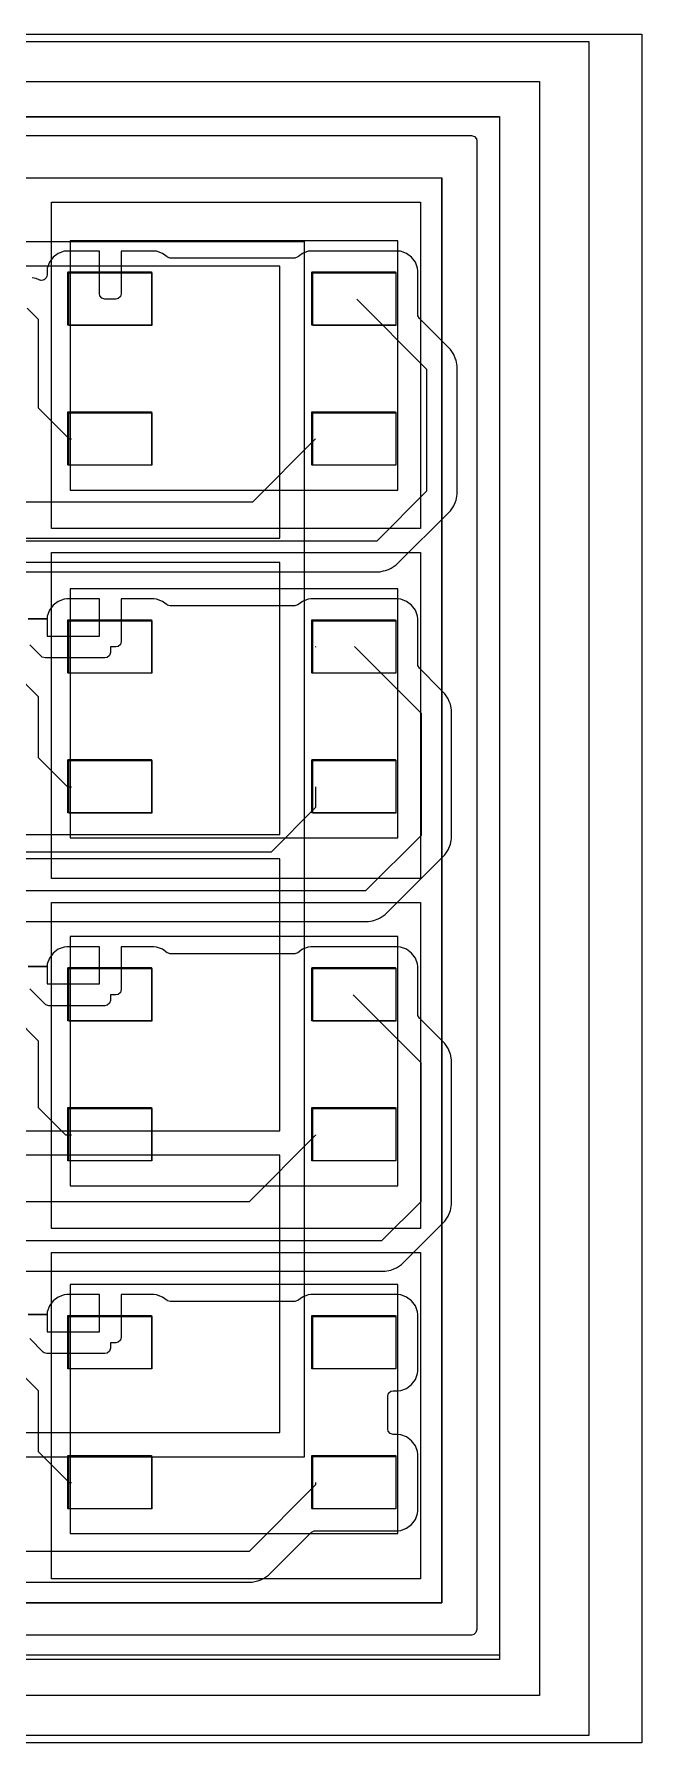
# Model space of a CAD drawing. Header units: millimetres. Extents: x -1.3 to 64.8, y -0.8 to 38.3.
# Drawn here: x 50.87 to 64.78, y -0.77 to 38.32 of the extents above; entities that cross this region are included whole.
import ezdxf

# ---------------------------------------------------------------- set-up
doc = ezdxf.new("R2010")
doc.units = ezdxf.units.MM
for name, color, linetype in [('border', 7, 'CONTINUOUS'), ('cut', 7, 'CONTINUOUS'), ('grid', 7, 'CONTINUOUS'), ('inner', 7, 'CONTINUOUS'), ('pcb', 7, 'CONTINUOUS'), ('stuffs', 7, 'CONTINUOUS'), ('Tobinner', 7, 'CONTINUOUS'), ('Topborder', 7, 'CONTINUOUS')]:
    doc.layers.add(name, color=color, linetype=linetype)

msp = doc.modelspace()

# ---------------------------------------------------------------- linework, layer by layer
at = {"layer": 'border', "color": 7}
msp.add_lwpolyline([(-0.069511, 37.23564), (62.43294, 37.23564), (62.43294, 0.31104), (-0.069511, 0.31104)], close=True, dxfattribs=at)
at = {"layer": 'cut', "color": 7}
msp.add_lwpolyline([(15.024196, 35.01991), (60.201652, 35.03441), (60.201652, 2.42957), (15.037168, 2.42957)], close=True, dxfattribs=at)
at = {"layer": 'grid', "color": 7}
for points in [[(15.026577, 35.02195), (15.026577, 2.42693), (60.196081, 2.42693), (60.196081, 35.02205)], [(51.260444, 34.47575), (59.709626, 34.47575), (59.709626, 27.01236), (51.260444, 27.01236)], [(51.260444, 26.46379), (59.709626, 26.46379), (59.709626, 19.00043), (51.260444, 19.00043)], [(51.260444, 18.45184), (59.709626, 18.45184), (59.709626, 10.99092), (51.260444, 10.99092)], [(51.260444, 10.44174), (59.709626, 10.44174), (59.709626, 2.97897), (51.260444, 2.97897)]]:
    msp.add_lwpolyline(points, close=True, dxfattribs=at)
at = {"layer": 'inner', "color": 7}
msp.add_lwpolyline([(1.277026, 18.83154), (1.277026, 36.42633), (31.3995, 36.42633), (61.521972, 36.42633), (61.521972, 18.83154), (61.521972, 1.23675), (31.3995, 1.23675), (1.277026, 1.23675)], close=True, dxfattribs=at)
at = {"layer": 'pcb', "color": 7}
for points in [[(1.1962, 36.4374), (61.5212, 36.4374)], [(61.5212, 36.4374), (61.5212, 1.1314)], [(1.8009, 35.99884), (29.946, 35.99884), (30.0131, 35.97914), (30.0588, 35.92634), (30.07, 35.87484), (30.07, 34.27134), (44.0262, 34.27134), (44.0262, 35.87484), (44.0459, 35.94184), (44.0987, 35.98764), (44.1502, 35.99884), (60.8769, 35.99884), (60.9439, 35.97914), (60.9897, 35.92634), (61.0009, 35.87484), (61.0009, 1.81784), (60.9812, 1.75084), (60.9284, 1.70504), (60.8769, 1.69384), (13.4529, 1.69384)], [(16.2499, 26.01984), (58.7764, 26.01984), (58.8674, 26.03794), (58.9117, 26.04674), (58.9755, 26.07314), (59.0392, 26.09954), (59.0392, 26.09954), (59.0392, 26.09954), (59.1539, 26.17624), (60.3945, 27.41684), (60.4712, 27.53154), (60.524, 27.65904), (60.5509, 27.79434), (60.5509, 27.93234), (60.5509, 30.72634), (60.5509, 30.72634), (60.524, 30.86164), (60.524, 30.86164), (60.524, 30.86164), (60.514, 30.88464), (60.4707, 30.98914), (60.394, 31.10384), (59.6857, 31.81214), (59.6522, 31.87354), (59.6492, 31.89984), (59.6492, 32.90524), (59.6492, 32.90524), (59.6432, 32.96484), (59.5929, 33.09964), (59.5929, 33.09964), (59.5066, 33.21484), (59.5066, 33.21484), (59.3914, 33.30114), (59.3914, 33.30114), (59.2566, 33.35144), (59.2566, 33.35144), (59.197, 33.35784), (59.197, 33.35784), (59.197, 33.35784), (59.197, 33.35784), (57.2012, 33.35784), (57.2012, 33.35784), (57.1416, 33.35144), (57.0068, 33.30114), (57.0068, 33.30114), (56.9263, 33.24094), (56.9183, 33.23474), (56.9015, 33.22204), (56.836, 33.19764), (56.827, 33.19734), (53.9827, 33.19734), (53.9157, 33.21704), (53.9087, 33.22204), (53.8037, 33.30074), (53.8037, 33.30074), (53.669, 33.35094), (53.669, 33.35094), (53.6094, 33.35734), (52.8616, 33.35734), (52.8616, 32.38134), (52.8419, 32.31434), (52.7891, 32.26854), (52.7376, 32.25734), (52.4856, 32.25734), (52.4186, 32.27704), (52.3728, 32.32984), (52.3616, 32.38134), (52.3616, 33.35734), (51.6138, 33.35734), (51.5542, 33.35094), (51.5542, 33.35094), (51.4195, 33.30074), (51.4195, 33.30074), (51.3044, 33.21454), (51.3044, 33.21454), (51.2182, 33.09944), (51.2182, 33.09944), (51.168, 32.96474), (51.168, 32.96474), (51.162, 32.90514), (51.162, 32.80964), (51.154, 32.78374), (51.15, 32.75704), (51.144, 32.75074), (51.142, 32.74264), (51.1216, 32.72494), (51.1037, 32.70474), (51.0957, 32.70244), (51.0897, 32.69684), (51.063, 32.69304), (51.037, 32.68564), (51.0266, 32.68784), (51.0206, 32.68694), (51.0021, 32.69104), (50.9961, 32.69284), (50.9113, 32.72794), (50.8225, 32.74554)], [(58.2504, 32.25734), (59.8504, 30.65734), (59.8504, 27.86334), (58.7074, 26.72034), (15.9084, 26.72034), (15.2734, 26.08534), (15.2734, 21.57304)], [(50.7064, 32.05434), (50.9604, 31.80034), (50.9604, 29.76834)], [(50.9604, 29.76834), (51.6714, 29.05734), (51.7224, 29.05734)], [(57.3104, 29.05734), (55.8624, 27.60934)], [(55.8624, 27.60934), (46.8964, 27.60934)], [(16.1229, 18.01884), (58.5224, 18.01884), (58.6156, 18.03734), (58.6577, 18.04574), (58.7455, 18.08214), (58.7852, 18.09854), (58.7852, 18.09854), (58.7852, 18.09854), (58.8999, 18.17524), (60.2675, 19.54284), (60.3442, 19.65754), (60.397, 19.78504), (60.4139, 19.86984), (60.4239, 19.92034), (60.4239, 22.85234), (60.4239, 22.85234), (60.404, 22.95224), (60.397, 22.98764), (60.395, 22.99224), (60.3703, 23.05184), (60.3441, 23.11514), (60.3441, 23.11514), (60.3441, 23.11514), (60.2674, 23.22984), (60.2362, 23.26114), (60.1698, 23.32744), (59.6861, 23.81114), (59.6526, 23.87254), (59.6496, 23.89884), (59.6496, 24.94654), (59.6496, 24.94654), (59.6436, 25.00614), (59.5933, 25.14104), (59.5933, 25.14104), (59.507, 25.25624), (59.507, 25.25624), (59.3918, 25.34244), (59.3918, 25.34244), (59.257, 25.39274), (59.257, 25.39274), (59.1974, 25.39914), (59.1974, 25.39914), (59.1974, 25.39914), (59.1974, 25.39914), (57.2016, 25.39914), (57.2016, 25.39914), (57.142, 25.39274), (57.0072, 25.34244), (57.0072, 25.34244), (56.9016, 25.26344), (56.8361, 25.23894), (56.8271, 25.23864), (53.9828, 25.23864), (53.9158, 25.25834), (53.9088, 25.26344), (53.8038, 25.34204), (53.8038, 25.34204), (53.6691, 25.39224), (53.6691, 25.39224), (53.6095, 25.39864), (52.8617, 25.39864), (52.8617, 24.42264), (52.842, 24.35564), (52.7892, 24.30984), (52.7377, 24.29864), (52.6117, 24.29864), (52.6117, 24.17264), (52.592, 24.10564), (52.5392, 24.05984), (52.4877, 24.04864), (51.1184, 24.04864), (51.0513, 24.06834), (51.0307, 24.08504), (50.7648, 24.35094)], [(50.7283, 24.94654), (51.1616, 24.94654), (51.1616, 24.54864), (52.3616, 24.54864), (52.3616, 25.39864), (51.6138, 25.39864), (51.5542, 25.39224), (51.5542, 25.39224), (51.4195, 25.34204), (51.4195, 25.34204), (51.3044, 25.25584), (51.3044, 25.25584), (51.2182, 25.14074), (51.2182, 25.14074), (51.168, 25.00604), (51.168, 25.00604), (51.162, 24.94654), (50.7287, 24.94654)], [(58.1994, 24.30734), (59.7234, 22.78334), (59.7234, 19.98934), (58.4534, 18.71934), (15.7814, 18.71934), (15.2734, 18.21134), (15.2734, 13.40264)], [(49.8261, 24.29864), (50.9604, 23.16434), (50.9604, 21.76734), (51.6291, 21.09864)], [(57.3104, 24.29864), (57.3194, 24.30734)], [(51.6291, 21.09864), (51.7224, 21.09864)], [(57.3104, 21.09864), (57.3104, 20.62434), (56.2944, 19.60834)], [(56.2944, 19.60834), (46.8964, 19.60834)], [(16.2499, 10.01784), (58.8984, 10.01784), (58.9894, 10.03594), (59.0337, 10.04474), (59.0975, 10.07114), (59.1612, 10.09754), (59.1612, 10.09754), (59.1612, 10.09754), (59.2759, 10.17424), (60.2675, 11.16584), (60.3442, 11.28054), (60.397, 11.40804), (60.4239, 11.54334), (60.4239, 11.68134), (60.4239, 14.85134), (60.4239, 14.85134), (60.397, 14.98664), (60.397, 14.98664), (60.397, 14.98664), (60.391, 15.00014), (60.3438, 15.11414), (60.2671, 15.22884), (59.6858, 15.81014), (59.6523, 15.87154), (59.6493, 15.89784), (59.6493, 16.98784), (59.6493, 16.98784), (59.6433, 17.04754), (59.593, 17.18234), (59.593, 17.18234), (59.5067, 17.29754), (59.5067, 17.29754), (59.3915, 17.38384), (59.3915, 17.38384), (59.2567, 17.43414), (59.2567, 17.43414), (59.1971, 17.44054), (59.1971, 17.44054), (59.1971, 17.44054), (59.1971, 17.44054), (57.2013, 17.44054), (57.2013, 17.44054), (57.1417, 17.43414), (57.0069, 17.38384), (57.0069, 17.38384), (56.9013, 17.30474), (56.8358, 17.28034), (56.8268, 17.28004), (53.9825, 17.28004), (53.9155, 17.29974), (53.9085, 17.30474), (53.8035, 17.38334), (53.8035, 17.38334), (53.6688, 17.43364), (53.6688, 17.43364), (53.6092, 17.44004), (52.8614, 17.44004), (52.8614, 16.46404), (52.8417, 16.39694), (52.7889, 16.35124), (52.7374, 16.34004), (52.6114, 16.34004), (52.6114, 16.21404), (52.5917, 16.14694), (52.5389, 16.10124), (52.4874, 16.09004), (51.2028, 16.09004), (51.1357, 16.10974), (51.1151, 16.12634), (50.7645, 16.47694)], [(50.728, 16.98784), (51.1613, 16.98784), (51.1613, 16.59004), (52.3613, 16.59004), (52.3613, 17.44004), (51.6135, 17.44004), (51.5539, 17.43364), (51.5539, 17.43364), (51.4192, 17.38334), (51.4192, 17.38334), (51.3041, 17.29724), (51.3041, 17.29724), (51.2179, 17.18214), (51.2179, 17.18214), (51.1677, 17.04734), (51.1677, 17.04734), (51.1617, 16.98784), (50.7284, 16.98784)], [(49.9107, 16.34004), (50.9604, 15.29034), (50.9604, 13.76634)], [(59.7234, 14.78234), (58.1657, 16.34004)], [(59.7234, 11.61234), (59.7234, 14.78234)], [(50.9604, 13.76634), (51.5867, 13.14004)], [(51.5867, 13.14004), (51.7224, 13.14004)], [(57.3104, 13.14004), (57.3104, 13.13134), (55.7864, 11.60734)], [(55.7864, 11.60734), (46.8964, 11.60734)], [(58.8294, 10.71834), (59.7234, 11.61234)], [(15.9084, 10.71834), (58.8294, 10.71834)], [(15.2044, 2.90584), (55.8554, 2.90584), (55.9464, 2.92394), (55.9907, 2.93274), (56.0545, 2.95914), (56.1182, 2.98554), (56.1182, 2.98554), (56.1182, 2.98554), (56.2329, 3.06224), (57.2152, 4.04454), (57.2766, 4.07804), (57.3029, 4.08084), (59.1973, 4.08084), (59.1973, 4.08084), (59.2569, 4.08724), (59.3917, 4.13754), (59.5069, 4.22384), (59.5932, 4.33904), (59.6435, 4.47384), (59.6495, 4.53344), (59.6495, 5.82924), (59.6435, 5.88884), (59.5932, 6.02364), (59.5932, 6.02364), (59.5932, 6.02364), (59.5069, 6.13884), (59.5069, 6.13884), (59.3917, 6.22514), (59.3917, 6.22514), (59.2569, 6.27544), (59.2569, 6.27544), (59.1973, 6.28184), (59.1973, 6.28184), (59.1973, 6.28184), (59.1973, 6.28184), (59.0854, 6.28184), (59.0184, 6.30154), (58.9726, 6.35434), (58.9614, 6.40584), (58.9614, 7.15684), (58.9811, 7.22384), (59.0339, 7.26964), (59.0854, 7.28084), (59.1973, 7.28084), (59.1973, 7.28084), (59.2569, 7.28724), (59.3917, 7.33754), (59.5069, 7.42384), (59.5932, 7.53904), (59.6435, 7.67384), (59.6495, 7.73344), (59.6495, 9.02924), (59.6435, 9.08884), (59.5933, 9.22344), (59.5932, 9.22364), (59.5932, 9.22364), (59.5069, 9.33884), (59.5069, 9.33884), (59.3917, 9.42514), (59.3917, 9.42514), (59.2569, 9.47544), (59.2569, 9.47544), (59.1973, 9.48184), (59.1973, 9.48184), (59.1973, 9.48184), (59.1973, 9.48184), (57.2015, 9.48184), (57.2015, 9.48184), (57.1419, 9.47544), (57.0071, 9.42514), (57.0071, 9.42514), (56.9015, 9.34604), (56.836, 9.32164), (56.827, 9.32134), (53.9827, 9.32134), (53.9157, 9.34104), (53.9087, 9.34604), (53.8037, 9.42474), (53.8037, 9.42474), (53.669, 9.47494), (53.669, 9.47494), (53.6092, 9.48134), (52.8614, 9.48134), (52.8614, 8.50534), (52.8417, 8.43834), (52.7889, 8.39254), (52.7374, 8.38134), (52.6114, 8.38134), (52.6114, 8.25534), (52.5917, 8.18834), (52.5389, 8.14254), (52.4874, 8.13134), (51.1604, 8.13134), (51.0934, 8.15104), (51.0727, 8.16764), (50.7645, 8.47594)], [(50.728, 9.02914), (51.1613, 9.02914), (51.1613, 8.63134), (52.3613, 8.63134), (52.3613, 9.48134), (51.6135, 9.48134), (51.5539, 9.47494), (51.5539, 9.47494), (51.4192, 9.42474), (51.4192, 9.42474), (51.3041, 9.33854), (51.3041, 9.33854), (51.2179, 9.22344), (51.2179, 9.22344), (51.1677, 9.08874), (51.1677, 9.08874), (51.1617, 9.02914), (50.7284, 9.02914)], [(49.8684, 8.38134), (50.9604, 7.28934)], [(50.9604, 7.28934), (50.9604, 5.89234), (51.6714, 5.18134)], [(51.6714, 5.18134), (51.7224, 5.18134)], [(57.3104, 5.18134), (57.3104, 5.13034), (55.7864, 3.60634)], [(55.7864, 3.60634), (46.8964, 3.60634)], [(61.5212, 1.1314), (1.1962, 1.1314)]]:
    msp.add_lwpolyline(points, dxfattribs=at)
at = {"layer": 'pcb', "color": 3}
for points in [[(59.1928, 27.88894), (59.1928, 33.58894), (51.6928, 33.58894)], [(51.6928, 33.58894), (51.6928, 27.88894)], [(51.6928, 27.88894), (59.1928, 27.88894)], [(59.1928, 19.93024), (59.1928, 25.63024), (51.6928, 25.63024)], [(51.6928, 25.63024), (51.6928, 19.93024)], [(51.6928, 19.93024), (59.1928, 19.93024)], [(59.1928, 11.97164), (59.1928, 17.67164), (51.6928, 17.67164)], [(51.6928, 17.67164), (51.6928, 11.97164)], [(51.6928, 11.97164), (59.1928, 11.97164)], [(59.1928, 4.01294), (59.1928, 9.71294), (51.6928, 9.71294)], [(51.6928, 9.71294), (51.6928, 4.01294)], [(51.6928, 4.01294), (59.1928, 4.01294)]]:
    msp.add_lwpolyline(points, dxfattribs=at)
at = {"layer": 'pcb', "color": 7}
for points in [[(53.5551, 31.66974), (53.5543, 31.66594), (53.5523, 31.66264), (53.5493, 31.66054), (53.5453, 31.65974), (51.6453, 31.65974), (51.6413, 31.66054), (51.6383, 31.66264), (51.6363, 31.66594), (51.6355, 31.66974), (51.6355, 32.86974), (51.6363, 32.87354), (51.6383, 32.87684), (51.6413, 32.87894), (51.6453, 32.87974), (53.5453, 32.87974), (53.5493, 32.87894), (53.5523, 32.87684), (53.5543, 32.87354), (53.5551, 32.86974)], [(53.5614, 32.85734), (53.5614, 31.65734), (51.6614, 31.65734), (51.6614, 32.85734)], [(59.1431, 31.66974), (59.1423, 31.66594), (59.1403, 31.66264), (59.1373, 31.66054), (59.1333, 31.65974), (57.2333, 31.65974), (57.2293, 31.66054), (57.2263, 31.66264), (57.2243, 31.66594), (57.2235, 31.66974), (57.2235, 32.86974), (57.2243, 32.87354), (57.2263, 32.87684), (57.2293, 32.87894), (57.2333, 32.87974), (59.1333, 32.87974), (59.1373, 32.87894), (59.1403, 32.87684), (59.1423, 32.87354), (59.1431, 32.86974)], [(59.1494, 32.85734), (59.1494, 31.65734), (57.2494, 31.65734), (57.2494, 32.85734)], [(53.5551, 28.46974), (53.5543, 28.46594), (53.5523, 28.46264), (53.5493, 28.46054), (53.5453, 28.45974), (51.6453, 28.45974), (51.6413, 28.46054), (51.6383, 28.46264), (51.6363, 28.46594), (51.6355, 28.46974), (51.6355, 29.66974), (51.6363, 29.67354), (51.6383, 29.67684), (51.6413, 29.67894), (51.6453, 29.67974), (53.5453, 29.67974), (53.5493, 29.67894), (53.5523, 29.67684), (53.5543, 29.67354), (53.5551, 29.66974)], [(53.5614, 29.65734), (53.5614, 28.45734), (51.6614, 28.45734), (51.6614, 29.65734)], [(59.1431, 28.46974), (59.1423, 28.46594), (59.1403, 28.46264), (59.1373, 28.46054), (59.1333, 28.45974), (57.2333, 28.45974), (57.2293, 28.46054), (57.2263, 28.46264), (57.2243, 28.46594), (57.2235, 28.46974), (57.2235, 29.66974), (57.2243, 29.67354), (57.2263, 29.67684), (57.2293, 29.67894), (57.2333, 29.67974), (59.1333, 29.67974), (59.1373, 29.67894), (59.1403, 29.67684), (59.1423, 29.67354), (59.1431, 29.66974)], [(59.1494, 29.65734), (59.1494, 28.45734), (57.2494, 28.45734), (57.2494, 29.65734)], [(53.5551, 23.71104), (53.5543, 23.70724), (53.5523, 23.70404), (53.5493, 23.70184), (53.5453, 23.70104), (51.6453, 23.70104), (51.6413, 23.70184), (51.6383, 23.70404), (51.6363, 23.70724), (51.6355, 23.71104), (51.6355, 24.91104), (51.6363, 24.91494), (51.6383, 24.91814), (51.6413, 24.92034), (51.6453, 24.92104), (53.5453, 24.92104), (53.5493, 24.92034), (53.5523, 24.91814), (53.5543, 24.91494), (53.5551, 24.91104)], [(53.5614, 24.89864), (53.5614, 23.69864), (51.6614, 23.69864), (51.6614, 24.89864)], [(59.1431, 23.71104), (59.1423, 23.70724), (59.1403, 23.70404), (59.1373, 23.70184), (59.1333, 23.70104), (57.2333, 23.70104), (57.2293, 23.70184), (57.2263, 23.70404), (57.2243, 23.70724), (57.2235, 23.71104), (57.2235, 24.91104), (57.2243, 24.91494), (57.2263, 24.91814), (57.2293, 24.92034), (57.2333, 24.92104), (59.1333, 24.92104), (59.1373, 24.92034), (59.1403, 24.91814), (59.1423, 24.91494), (59.1431, 24.91104)], [(59.1494, 24.89864), (59.1494, 23.69864), (57.2494, 23.69864), (57.2494, 24.89864)], [(53.5551, 20.51104), (53.5543, 20.50724), (53.5523, 20.50404), (53.5493, 20.50184), (53.5453, 20.50104), (51.6453, 20.50104), (51.6413, 20.50184), (51.6383, 20.50404), (51.6363, 20.50724), (51.6355, 20.51104), (51.6355, 21.71104), (51.6363, 21.71494), (51.6383, 21.71814), (51.6413, 21.72034), (51.6453, 21.72104), (53.5453, 21.72104), (53.5493, 21.72034), (53.5523, 21.71814), (53.5543, 21.71494), (53.5551, 21.71104)], [(53.5614, 21.69864), (53.5614, 20.49864), (51.6614, 20.49864), (51.6614, 21.69864)], [(59.1431, 20.51104), (59.1423, 20.50724), (59.1403, 20.50404), (59.1373, 20.50184), (59.1333, 20.50104), (57.2333, 20.50104), (57.2293, 20.50184), (57.2263, 20.50404), (57.2243, 20.50724), (57.2235, 20.51104), (57.2235, 21.71104), (57.2243, 21.71494), (57.2263, 21.71814), (57.2293, 21.72034), (57.2333, 21.72104), (59.1333, 21.72104), (59.1373, 21.72034), (59.1403, 21.71814), (59.1423, 21.71494), (59.1431, 21.71104)], [(59.1494, 21.69864), (59.1494, 20.49864), (57.2494, 20.49864), (57.2494, 21.69864)], [(53.5551, 15.75244), (53.5543, 15.74854), (53.5523, 15.74534), (53.5493, 15.74314), (53.5453, 15.74244), (51.6453, 15.74244), (51.6413, 15.74314), (51.6383, 15.74534), (51.6363, 15.74854), (51.6355, 15.75244), (51.6355, 16.95244), (51.6363, 16.95624), (51.6383, 16.95944), (51.6413, 16.96164), (51.6453, 16.96244), (53.5453, 16.96244), (53.5493, 16.96164), (53.5523, 16.95944), (53.5543, 16.95624), (53.5551, 16.95244)], [(53.5614, 16.94004), (53.5614, 15.74004), (51.6614, 15.74004), (51.6614, 16.94004)], [(59.1431, 15.75244), (59.1423, 15.74854), (59.1403, 15.74534), (59.1373, 15.74314), (59.1333, 15.74244), (57.2333, 15.74244), (57.2293, 15.74314), (57.2263, 15.74534), (57.2243, 15.74854), (57.2235, 15.75244), (57.2235, 16.95244), (57.2243, 16.95624), (57.2263, 16.95944), (57.2293, 16.96164), (57.2333, 16.96244), (59.1333, 16.96244), (59.1373, 16.96164), (59.1403, 16.95944), (59.1423, 16.95624), (59.1431, 16.95244)], [(59.1494, 16.94004), (59.1494, 15.74004), (57.2494, 15.74004), (57.2494, 16.94004)], [(53.5551, 12.55244), (53.5543, 12.54854), (53.5523, 12.54534), (53.5493, 12.54314), (53.5453, 12.54244), (51.6453, 12.54244), (51.6413, 12.54314), (51.6383, 12.54534), (51.6363, 12.54854), (51.6355, 12.55244), (51.6355, 13.75244), (51.6363, 13.75624), (51.6383, 13.75944), (51.6413, 13.76164), (51.6453, 13.76244), (53.5453, 13.76244), (53.5493, 13.76164), (53.5523, 13.75944), (53.5543, 13.75624), (53.5551, 13.75244)], [(53.5614, 13.74004), (53.5614, 12.54004), (51.6614, 12.54004), (51.6614, 13.74004)], [(59.1431, 12.55244), (59.1423, 12.54854), (59.1403, 12.54534), (59.1373, 12.54314), (59.1333, 12.54244), (57.2333, 12.54244), (57.2293, 12.54314), (57.2263, 12.54534), (57.2243, 12.54854), (57.2235, 12.55244), (57.2235, 13.75244), (57.2243, 13.75624), (57.2263, 13.75944), (57.2293, 13.76164), (57.2333, 13.76244), (59.1333, 13.76244), (59.1373, 13.76164), (59.1403, 13.75944), (59.1423, 13.75624), (59.1431, 13.75244)], [(59.1494, 13.74004), (59.1494, 12.54004), (57.2494, 12.54004), (57.2494, 13.74004)], [(53.5551, 7.79374), (53.5543, 7.78994), (53.5523, 7.78664), (53.5493, 7.78454), (53.5453, 7.78374), (51.6453, 7.78374), (51.6413, 7.78454), (51.6383, 7.78664), (51.6363, 7.78994), (51.6355, 7.79374), (51.6355, 8.99374), (51.6363, 8.99754), (51.6383, 9.00084), (51.6413, 9.00294), (51.6453, 9.00374), (53.5453, 9.00374), (53.5493, 9.00294), (53.5523, 9.00084), (53.5543, 8.99754), (53.5551, 8.99374)], [(59.1431, 7.79374), (59.1423, 7.78994), (59.1403, 7.78664), (59.1373, 7.78454), (59.1333, 7.78374), (57.2333, 7.78374), (57.2293, 7.78454), (57.2263, 7.78664), (57.2243, 7.78994), (57.2235, 7.79374), (57.2235, 8.99374), (57.2243, 8.99754), (57.2263, 9.00084), (57.2293, 9.00294), (57.2333, 9.00374), (59.1333, 9.00374), (59.1373, 9.00294), (59.1403, 9.00084), (59.1423, 8.99754), (59.1431, 8.99374)], [(53.5614, 8.98134), (53.5614, 7.78134), (51.6614, 7.78134), (51.6614, 8.98134)], [(59.1494, 8.98134), (59.1494, 7.78134), (57.2494, 7.78134), (57.2494, 8.98134)], [(53.5551, 4.59374), (53.5543, 4.58994), (53.5523, 4.58664), (53.5493, 4.58454), (53.5453, 4.58374), (51.6453, 4.58374), (51.6413, 4.58454), (51.6383, 4.58664), (51.6363, 4.58994), (51.6355, 4.59374), (51.6355, 5.79374), (51.6363, 5.79754), (51.6383, 5.80084), (51.6413, 5.80294), (51.6453, 5.80374), (53.5453, 5.80374), (53.5493, 5.80294), (53.5523, 5.80084), (53.5543, 5.79754), (53.5551, 5.79374)], [(53.5614, 5.78134), (53.5614, 4.58134), (51.6614, 4.58134), (51.6614, 5.78134)], [(59.1431, 4.59374), (59.1423, 4.58994), (59.1403, 4.58664), (59.1373, 4.58454), (59.1333, 4.58374), (57.2333, 4.58374), (57.2293, 4.58454), (57.2263, 4.58664), (57.2243, 4.58994), (57.2235, 4.59374), (57.2235, 5.79374), (57.2243, 5.79754), (57.2263, 5.80084), (57.2293, 5.80294), (57.2333, 5.80374), (59.1333, 5.80374), (59.1373, 5.80294), (59.1403, 5.80084), (59.1423, 5.79754), (59.1431, 5.79374)], [(59.1494, 5.78134), (59.1494, 4.58134), (57.2494, 4.58134), (57.2494, 5.78134)]]:
    msp.add_lwpolyline(points, close=True, dxfattribs=at)
at = {"layer": 'stuffs', "color": 7}
for points in [[(13.630998, 19.66879), (13.630998, 33.57205), (35.341228, 33.57205), (57.051459, 33.57205), (57.051459, 19.66879), (57.051459, 5.76553), (35.341228, 5.76553), (13.630998, 5.76553)], [(56.491596, 29.90184), (56.491596, 33.01218), (52.448143, 33.01218), (48.404691, 33.01218), (48.404691, 29.90184), (48.404691, 26.79149), (52.448143, 26.79149), (56.491596, 26.79149)], [(56.491596, 23.1213), (56.491596, 26.23165), (52.448143, 26.23165), (48.404691, 26.23165), (48.404691, 23.1213), (48.404691, 20.01095), (52.448143, 20.01095), (56.491596, 20.01095)], [(56.491596, 16.34074), (56.491596, 19.45109), (52.448143, 19.45109), (48.404691, 19.45109), (48.404691, 16.34074), (48.404691, 13.23039), (52.448143, 13.23039), (56.491596, 13.23039)], [(56.491596, 9.49782), (56.491596, 12.67038), (52.448143, 12.67038), (48.404691, 12.67038), (48.404691, 9.49782), (48.404691, 6.32527), (52.448143, 6.32527), (56.491596, 6.32527)]]:
    msp.add_lwpolyline(points, close=True, dxfattribs=at)
at = {"layer": 'Tobinner', "color": 7}
msp.add_lwpolyline([(-1.227659, 38.15188), (63.566853, 38.15188), (63.566853, -0.6052), (-1.227659, -0.6052)], close=True, dxfattribs=at)
at = {"layer": 'Topborder', "color": 7}
msp.add_lwpolyline([(-1.282258, 38.3192), (64.778044, 38.3192), (64.778044, -0.77252), (-1.282258, -0.77252)], close=True, dxfattribs=at)

doc.saveas('drawing.dxf')
